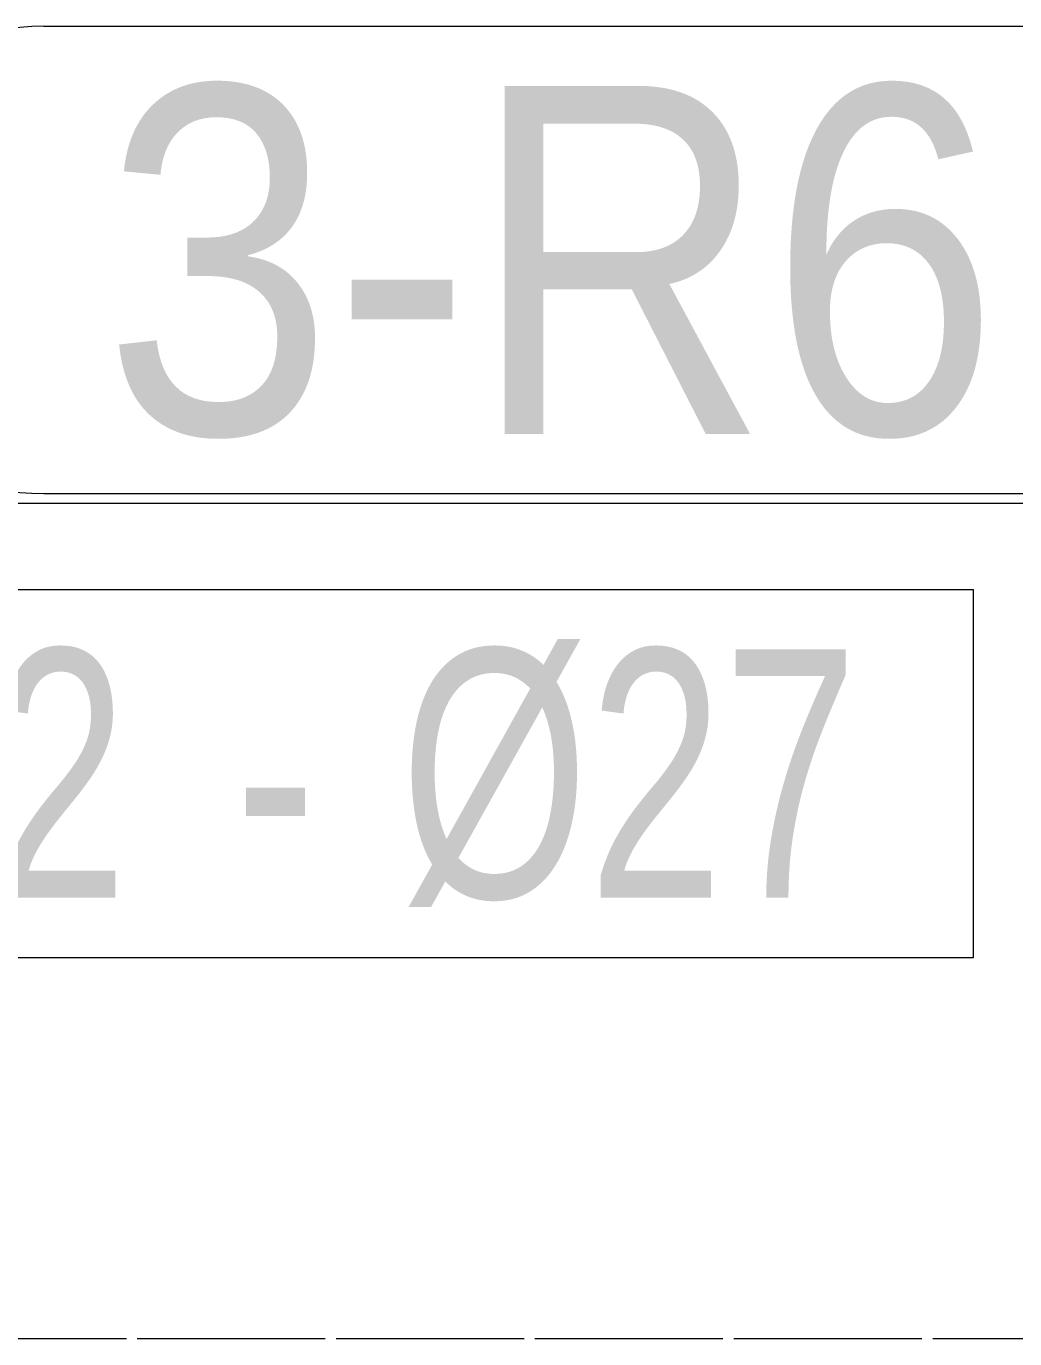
# Model space of a CAD drawing. Header units: millimetres. Extents: x 2 to 825, y 1 to 579.
# Drawn here: x 70.26 to 80.21, y 413.73 to 426.93 of the extents above; entities that cross this region are included whole.
import ezdxf

# ---------------------------------------------------------------- set-up
doc = ezdxf.new("R2010")
doc.units = ezdxf.units.MM
doc.linetypes.add('XKITLINE00', pattern=[0])
doc.linetypes.add('XKITLINE01', pattern=[4, 1, -1, 1, -1])
for name, color, linetype, lineweight in [('BoltMark', 7, 'Continuous', 0), ('Part', 2, 'Continuous', 0), ('PartMark', 7, 'Continuous', 0)]:
    doc.layers.add(name, color=color, linetype=linetype, lineweight=lineweight)
doc.styles.add('ARIAL', font='ARIAL.TTF')
doc.styles.add('ARIAL_NARROW', font='ARIALN.TTF')

# ---------------------------------------------------------------- blocks, each defined once
blk = doc.blocks.new('*A43')
at = {"layer": 'Part', "color": 2, "linetype": 'XKITLINE00', "lineweight": 0}
blk.add_line((258.38, 422.134), (66.487, 422.134), dxfattribs=at)
at = {"layer": 'Part', "color": 7, "linetype": 'XKITLINE01', "lineweight": 0}
blk.add_line((258.38, 413.734), (62.806, 413.734), dxfattribs=at)
blk = doc.blocks.new('*A58')
at = {"layer": 'Part', "color": 7, "linetype": 'XKITLINE01', "lineweight": 0}
for p, q in [((205.512, 422.134), (59.124, 422.134)), ((205.271, 413.734), (59.246, 413.734))]:
    blk.add_line(p, q, dxfattribs=at)
blk = doc.blocks.new('*A133')
at = {"layer": 'BoltMark', "color": 7, "linetype": 'XKITLINE00', "lineweight": 0}
for p, q in [((67.976, 421.269), (79.792, 421.269)), ((67.976, 417.569), (67.976, 421.269)), ((79.792, 417.569), (79.792, 421.269)), ((64.112, 418.384), (67.976, 417.569)), ((67.976, 417.569), (79.792, 417.569))]:
    blk.add_line(p, q, dxfattribs=at)
at = {"layer": 'BoltMark', "color": 3, "style": 'ARIAL_NARROW', "width": 0.85}
for s, p in [('12', (68.576, 418.169)), ('Ø27', (74.025, 418.169)), ('-', (72.365, 418.169))]:
    blk.add_text(s, height=2.5, dxfattribs=at).set_placement(p)
blk = doc.blocks.new('*A139')
at = {"layer": 'PartMark', "color": 7, "linetype": 'XKITLINE00', "lineweight": 0}
for p, q in [((70.44, 426.934), (91.493, 426.934)), ((70.44, 422.234), (91.493, 422.234))]:
    blk.add_line(p, q, dxfattribs=at)
blk.add_arc((70.44, 424.584), 2.35, 90, 270, dxfattribs=at)
at = {"layer": 'PartMark', "color": 1, "style": 'ARIAL', "width": 0.85}
blk.add_text('3-R6', height=3.5, dxfattribs=at).set_placement((71.04, 422.834))

msp = doc.modelspace()

# ---------------------------------------------------------------- block references
at = {"lineweight": 0}
for name in ['*A139', '*A58', '*A133']:
    msp.add_blockref(name, (0, 0), dxfattribs=at)
at = {"layer": 'Part', "lineweight": 0}
msp.add_blockref('*A43', (0, 0), dxfattribs=at)

doc.saveas('drawing.dxf')
